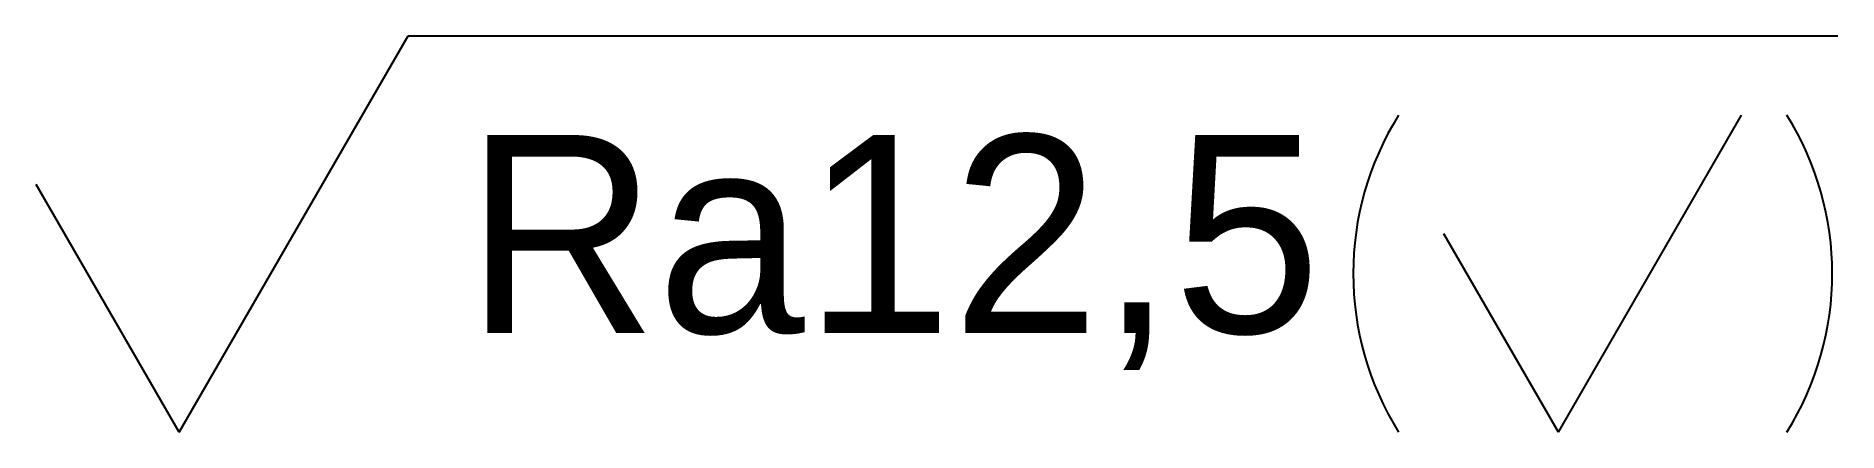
# Model space of a CAD drawing. Extents: x -54.7 to -15, y -23.8 to -15.
import ezdxf
from ezdxf.enums import TextEntityAlignment as Align

# ---------------------------------------------------------------- set-up
doc = ezdxf.new("R2010")
doc.units = 0
doc.header["$LTSCALE"] = 10
doc.layers.add('d', color=7, linetype='Continuous')
doc.styles.add('t', font='es_win.shx', dxfattribs={"bigfont": 'my_b_f.shx'})

msp = doc.modelspace()

# ---------------------------------------------------------------- linework, layer by layer
at = {"color": 0}
for p, q in [((-51.588, -23.75), (-46.536, -15)), ((-46.536, -15), (-15, -15)), ((-21.166, -23.75), (-17.125, -16.75)), ((-51.588, -23.75), (-54.745, -18.281)), ((-21.166, -23.75), (-23.692, -19.375))]:
    msp.add_line(p, q, dxfattribs=at)
at = {"layer": 'd'}
for centre, start, end in [((-19.067, -20.25), 148.1092, 211.8908), ((-21.75, -20.25), 328.1092, 31.8908)]:
    msp.add_arc(centre, 6.625, start, end, dxfattribs=at)

# ---------------------------------------------------------------- texts
at = {"color": 0, "style": 't'}
msp.add_text('Ra12,5', height=4.375, dxfattribs=at).set_placement((-45.273, -17.188), align=Align.TOP_LEFT)

doc.saveas('drawing.dxf')
